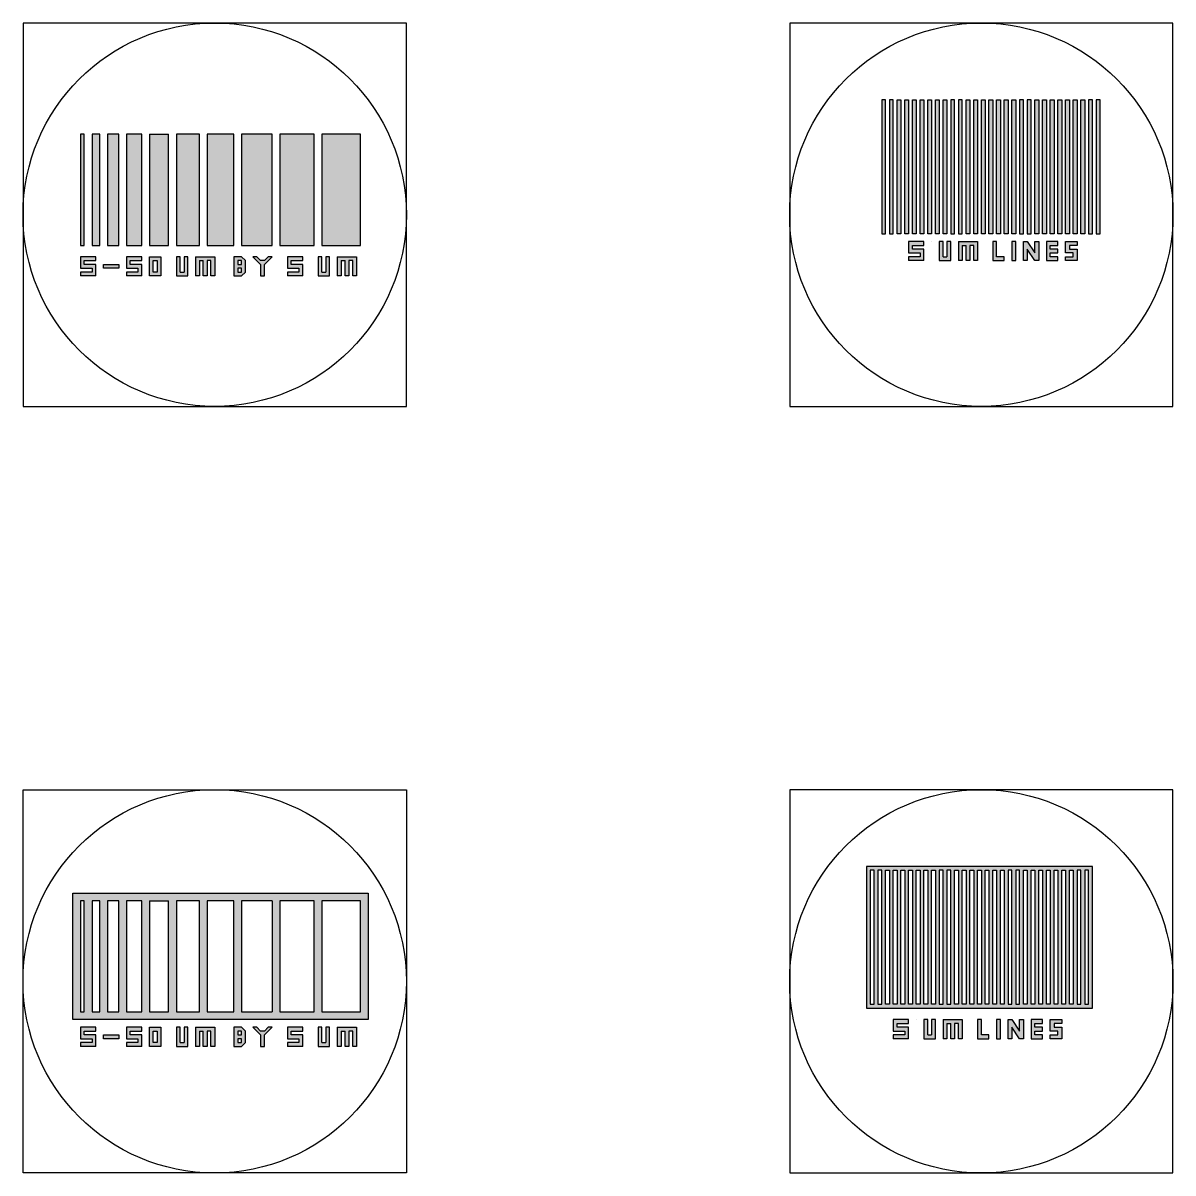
# Model space of a CAD drawing. Extents: x 0 to 4500, y 0 to 3500.
# Drawn here: x 0 to 1500, y 0 to 1500 of the extents above; entities that cross this region are included whole.
import ezdxf

# ---------------------------------------------------------------- set-up
doc = ezdxf.new("R2010")
doc.units = 13
doc.layers.get('0').update_dxf_attribs({"linetype": 'CONTINUOUS'})
doc.layers.add('Box outlines', color=7, linetype='CONTINUOUS', lineweight=0)
doc.layers.add('Filled mask', color=4, linetype='CONTINUOUS', lineweight=0)

msp = doc.modelspace()

# ---------------------------------------------------------------- hatches: boundary and pattern name
at = {"layer": 'Filled mask', "linetype": 'CONTINUOUS'}
h = msp.add_hatch(color=256, dxfattribs=at)
edge = h.paths.add_edge_path()
edge.add_line((1120, 1400), (1120, 1225))
edge.add_line((1120, 1225), (1125, 1225))
edge.add_line((1125, 1225), (1125, 1400))
edge.add_line((1125, 1400), (1120, 1400))
edge.add_line((1130, 1400), (1130, 1225))
edge.add_line((1130, 1225), (1135, 1225))
edge.add_line((1135, 1225), (1135, 1400))
edge.add_line((1135, 1400), (1130, 1400))
edge.add_line((1140, 1400), (1145, 1400))
edge.add_line((1145, 1400), (1145, 1225))
edge.add_line((1145, 1225), (1140, 1225))
edge.add_line((1140, 1225), (1140, 1400))
edge.add_line((1150, 1400), (1155, 1400))
edge.add_line((1155, 1400), (1155, 1225))
edge.add_line((1155, 1225), (1150, 1225))
edge.add_line((1150, 1225), (1150, 1400))
edge.add_line((1160, 1400), (1165, 1400))
edge.add_line((1165, 1400), (1165, 1225))
edge.add_line((1165, 1225), (1160, 1225))
edge.add_line((1160, 1225), (1160, 1400))
edge.add_line((1170, 1400), (1175, 1400))
edge.add_line((1175, 1400), (1175, 1225))
edge.add_line((1175, 1225), (1170, 1225))
edge.add_line((1170, 1225), (1170, 1400))
edge.add_line((1180, 1400), (1185, 1400))
edge.add_line((1185, 1400), (1185, 1225))
edge.add_line((1185, 1225), (1180, 1225))
edge.add_line((1180, 1225), (1180, 1400))
edge.add_line((1190, 1400), (1195, 1400))
edge.add_line((1195, 1400), (1195, 1225))
edge.add_line((1195, 1225), (1190, 1225))
edge.add_line((1190, 1225), (1190, 1400))
edge.add_line((1200, 1400), (1205, 1400))
edge.add_line((1205, 1400), (1205, 1225))
edge.add_line((1205, 1225), (1200, 1225))
edge.add_line((1200, 1225), (1200, 1400))
edge.add_line((1210, 1400), (1210, 1225))
edge.add_line((1210, 1225), (1215, 1225))
edge.add_line((1215, 1225), (1215, 1400))
edge.add_line((1215, 1400), (1210, 1400))
edge.add_line((1220, 1400), (1220, 1225))
edge.add_line((1220, 1225), (1225, 1225))
edge.add_line((1225, 1225), (1225, 1400))
edge.add_line((1225, 1400), (1220, 1400))
edge.add_line((1230, 1400), (1235, 1400))
edge.add_line((1235, 1400), (1235, 1225))
edge.add_line((1235, 1225), (1230, 1225))
edge.add_line((1230, 1225), (1230, 1400))
edge.add_line((1240, 1400), (1245, 1400))
edge.add_line((1245, 1400), (1245, 1225))
edge.add_line((1245, 1225), (1240, 1225))
edge.add_line((1240, 1225), (1240, 1400))
edge.add_line((1250, 1400), (1255, 1400))
edge.add_line((1255, 1400), (1255, 1225))
edge.add_line((1255, 1225), (1250, 1225))
edge.add_line((1250, 1225), (1250, 1400))
edge.add_line((1260, 1400), (1265, 1400))
edge.add_line((1265, 1400), (1265, 1225))
edge.add_line((1265, 1225), (1260, 1225))
edge.add_line((1260, 1225), (1260, 1400))
edge.add_line((1270, 1400), (1275, 1400))
edge.add_line((1275, 1400), (1275, 1225))
edge.add_line((1275, 1225), (1270, 1225))
edge.add_line((1270, 1225), (1270, 1400))
edge.add_line((1280, 1400), (1285, 1400))
edge.add_line((1285, 1400), (1285, 1225))
edge.add_line((1285, 1225), (1280, 1225))
edge.add_line((1280, 1225), (1280, 1400))
edge.add_line((1290, 1400), (1295, 1400))
edge.add_line((1295, 1400), (1295, 1225))
edge.add_line((1295, 1225), (1290, 1225))
edge.add_line((1290, 1225), (1290, 1400))
edge.add_line((1300, 1400), (1300, 1225))
edge.add_line((1300, 1225), (1305, 1225))
edge.add_line((1305, 1225), (1305, 1400))
edge.add_line((1305, 1400), (1300, 1400))
edge.add_line((1310, 1400), (1310, 1225))
edge.add_line((1310, 1225), (1315, 1225))
edge.add_line((1315, 1225), (1315, 1400))
edge.add_line((1315, 1400), (1310, 1400))
edge.add_line((1320, 1400), (1325, 1400))
edge.add_line((1325, 1400), (1325, 1225))
edge.add_line((1325, 1225), (1320, 1225))
edge.add_line((1320, 1225), (1320, 1400))
edge.add_line((1330, 1400), (1335, 1400))
edge.add_line((1335, 1400), (1335, 1225))
edge.add_line((1335, 1225), (1330, 1225))
edge.add_line((1330, 1225), (1330, 1400))
edge.add_line((1340, 1400), (1345, 1400))
edge.add_line((1345, 1400), (1345, 1225))
edge.add_line((1345, 1225), (1340, 1225))
edge.add_line((1340, 1225), (1340, 1400))
edge.add_line((1350, 1400), (1355, 1400))
edge.add_line((1355, 1400), (1355, 1225))
edge.add_line((1355, 1225), (1350, 1225))
edge.add_line((1350, 1225), (1350, 1400))
edge.add_line((1360, 1400), (1365, 1400))
edge.add_line((1365, 1400), (1365, 1225))
edge.add_line((1365, 1225), (1360, 1225))
edge.add_line((1360, 1225), (1360, 1400))
edge.add_line((1370, 1400), (1375, 1400))
edge.add_line((1375, 1400), (1375, 1225))
edge.add_line((1375, 1225), (1370, 1225))
edge.add_line((1370, 1225), (1370, 1400))
edge.add_line((1380, 1400), (1385, 1400))
edge.add_line((1385, 1400), (1385, 1225))
edge.add_line((1385, 1225), (1380, 1225))
edge.add_line((1380, 1225), (1380, 1400))
edge.add_line((1390, 1400), (1390, 1225))
edge.add_line((1390, 1225), (1395, 1225))
edge.add_line((1395, 1225), (1395, 1400))
edge.add_line((1395, 1400), (1390, 1400))
edge.add_line((1400, 1400), (1400, 1225))
edge.add_line((1400, 1225), (1405, 1225))
edge.add_line((1405, 1225), (1405, 1400))
edge.add_line((1405, 1400), (1400, 1400))
h = msp.add_hatch(color=256, dxfattribs=at)
edge = h.paths.add_edge_path()
edge.add_line((75, 1210), (80, 1210))
edge.add_line((80, 1210), (80, 1355))
edge.add_line((80, 1355), (75, 1355))
edge.add_line((75, 1355), (75, 1210))
edge.add_line((90, 1210), (100, 1210))
edge.add_line((100, 1210), (100, 1355))
edge.add_line((100, 1355), (90, 1355))
edge.add_line((90, 1355), (90, 1210))
edge.add_line((110, 1210), (125, 1210))
edge.add_line((125, 1210), (125, 1355))
edge.add_line((125, 1355), (110, 1355))
edge.add_line((110, 1355), (110, 1210))
edge.add_line((135, 1210), (155, 1210))
edge.add_line((155, 1210), (155, 1355))
edge.add_line((155, 1355), (135, 1355))
edge.add_line((135, 1355), (135, 1210))
edge.add_line((165, 1210), (190, 1210))
edge.add_line((190, 1210), (190, 1355))
edge.add_line((190, 1355), (165, 1355))
edge.add_line((165, 1355), (165, 1210))
edge.add_line((200, 1210), (230, 1210))
edge.add_line((230, 1210), (230, 1355))
edge.add_line((230, 1355), (200, 1355))
edge.add_line((200, 1355), (200, 1210))
edge.add_line((240, 1210), (275, 1210))
edge.add_line((275, 1210), (275, 1355))
edge.add_line((275, 1355), (240, 1355))
edge.add_line((240, 1355), (240, 1210))
edge.add_line((285, 1210), (325, 1210))
edge.add_line((325, 1210), (325, 1355))
edge.add_line((325, 1355), (285, 1355))
edge.add_line((285, 1355), (285, 1210))
edge.add_line((335, 1210), (380, 1210))
edge.add_line((380, 1210), (380, 1355))
edge.add_line((380, 1355), (335, 1355))
edge.add_line((335, 1355), (335, 1210))
edge.add_line((390, 1210), (440, 1210))
edge.add_line((440, 1210), (440, 1355))
edge.add_line((440, 1355), (390, 1355))
edge.add_line((390, 1355), (390, 1210))
at = {"layer": 'Filled mask'}
h = msp.add_hatch(color=256, dxfattribs=at)
edge = h.paths.add_edge_path()
edge.add_line((1175, 1190), (1155, 1190))
edge.add_line((1155, 1190), (1155, 1195))
edge.add_line((1155, 1195), (1170, 1195))
edge.add_line((1170, 1195), (1170, 1200))
edge.add_line((1170, 1200), (1155, 1200))
edge.add_line((1155, 1200), (1155, 1215))
edge.add_line((1155, 1215), (1175, 1215))
edge.add_line((1175, 1215), (1175, 1210))
edge.add_line((1175, 1210), (1160, 1210))
edge.add_line((1160, 1210), (1160, 1205))
edge.add_line((1160, 1205), (1175, 1205))
edge.add_line((1175, 1205), (1175, 1190))
edge.add_line((1185, 1215), (1185, 1215))
edge.add_line((1195, 1215), (1195, 1215))
edge.add_line((1195, 1215), (1200, 1215))
edge.add_line((1200, 1215), (1200, 1195))
edge.add_line((1200, 1195), (1205, 1195))
edge.add_line((1205, 1195), (1205, 1215))
edge.add_line((1205, 1215), (1210, 1215))
edge.add_line((1210, 1215), (1210, 1190))
edge.add_line((1210, 1190), (1195, 1190))
edge.add_line((1195, 1190), (1195, 1215))
edge.add_line((1265, 1215), (1265, 1190))
edge.add_line((1265, 1190), (1280, 1190))
edge.add_line((1280, 1190), (1280, 1195))
edge.add_line((1280, 1195), (1270, 1195))
edge.add_line((1270, 1195), (1270, 1215))
edge.add_line((1270, 1215), (1265, 1215))
edge.add_line((1290, 1215), (1290, 1190))
edge.add_line((1290, 1190), (1295, 1190))
edge.add_line((1295, 1190), (1295, 1215))
edge.add_line((1295, 1215), (1290, 1215))
edge.add_line((1305, 1190), (1305, 1215))
edge.add_line((1305, 1215), (1310, 1215))
edge.add_line((1310, 1215), (1320, 1200))
edge.add_line((1320, 1200), (1320, 1215))
edge.add_line((1320, 1215), (1325, 1215))
edge.add_line((1325, 1215), (1325, 1190))
edge.add_line((1325, 1190), (1320, 1190))
edge.add_line((1320, 1190), (1310, 1205))
edge.add_line((1310, 1205), (1310, 1190))
edge.add_line((1310, 1190), (1305, 1190))
edge.add_line((1335, 1215), (1335, 1190))
edge.add_line((1335, 1190), (1350, 1190))
edge.add_line((1350, 1190), (1350, 1195))
edge.add_line((1350, 1195), (1340, 1195))
edge.add_line((1340, 1195), (1340, 1200))
edge.add_line((1340, 1200), (1350, 1200))
edge.add_line((1350, 1200), (1350, 1205))
edge.add_line((1350, 1205), (1340, 1205))
edge.add_line((1340, 1205), (1340, 1210))
edge.add_line((1340, 1210), (1350, 1210))
edge.add_line((1350, 1210), (1350, 1215))
edge.add_line((1350, 1215), (1335, 1215))
edge.add_line((1360, 1215), (1375, 1215))
edge.add_line((1375, 1215), (1375, 1210))
edge.add_line((1375, 1210), (1365, 1210))
edge.add_line((1365, 1210), (1365, 1205))
edge.add_line((1365, 1205), (1375, 1205))
edge.add_line((1375, 1205), (1375, 1190))
edge.add_line((1375, 1190), (1360, 1190))
edge.add_line((1360, 1190), (1360, 1195))
edge.add_line((1360, 1195), (1370, 1195))
edge.add_line((1370, 1195), (1370, 1200))
edge.add_line((1370, 1200), (1360, 1200))
edge.add_line((1360, 1200), (1360, 1215))
edge.add_line((1220, 1215), (1220, 1190))
edge.add_line((1220, 1190), (1225, 1190))
edge.add_line((1225, 1190), (1225, 1210))
edge.add_line((1225, 1210), (1230, 1210))
edge.add_line((1230, 1210), (1230, 1190))
edge.add_line((1230, 1190), (1235, 1190))
edge.add_line((1235, 1190), (1235, 1210))
edge.add_line((1235, 1210), (1240, 1210))
edge.add_line((1240, 1210), (1240, 1190))
edge.add_line((1240, 1190), (1245, 1190))
edge.add_line((1245, 1190), (1245, 1215))
edge.add_line((1245, 1215), (1220, 1215))
h = msp.add_hatch(color=256, dxfattribs=at)
edge = h.paths.add_edge_path()
edge.add_line((95, 1170), (75, 1170))
edge.add_line((75, 1170), (75, 1175))
edge.add_line((75, 1175), (90, 1175))
edge.add_line((90, 1175), (90, 1180))
edge.add_line((90, 1180), (75, 1180))
edge.add_line((75, 1180), (75, 1195))
edge.add_line((75, 1195), (95, 1195))
edge.add_line((95, 1195), (95, 1190))
edge.add_line((95, 1190), (80, 1190))
edge.add_line((80, 1190), (80, 1185))
edge.add_line((80, 1185), (95, 1185))
edge.add_line((95, 1185), (95, 1170))
edge.add_line((105, 1185), (125, 1185))
edge.add_line((125, 1185), (125, 1180))
edge.add_line((125, 1180), (105, 1180))
edge.add_line((105, 1180), (105, 1185))
edge.add_line((155, 1170), (135, 1170))
edge.add_line((135, 1170), (135, 1175))
edge.add_line((135, 1175), (150, 1175))
edge.add_line((150, 1175), (150, 1180))
edge.add_line((150, 1180), (135, 1180))
edge.add_line((135, 1180), (135, 1195))
edge.add_line((135, 1195), (155, 1195))
edge.add_line((155, 1195), (155, 1190))
edge.add_line((155, 1190), (140, 1190))
edge.add_line((140, 1190), (140, 1185))
edge.add_line((140, 1185), (155, 1185))
edge.add_line((155, 1185), (155, 1170))
edge.add_line((165, 1195), (180, 1195))
edge.add_line((180, 1195), (180, 1170))
edge.add_line((180, 1170), (165, 1170))
edge.add_line((165, 1170), (165, 1195))
edge.add_line((170, 1190), (175, 1190))
edge.add_line((175, 1190), (175, 1175))
edge.add_line((175, 1175), (170, 1175))
edge.add_line((170, 1175), (170, 1190))
edge.add_line((200, 1195), (200, 1195))
edge.add_line((200, 1195), (205, 1195))
edge.add_line((205, 1195), (205, 1175))
edge.add_line((205, 1175), (210, 1175))
edge.add_line((210, 1175), (210, 1195))
edge.add_line((210, 1195), (215, 1195))
edge.add_line((215, 1195), (215, 1170))
edge.add_line((215, 1170), (200, 1170))
edge.add_line((200, 1170), (200, 1195))
edge.add_line((225, 1195), (225, 1170))
edge.add_line((225, 1170), (230, 1170))
edge.add_line((230, 1170), (230, 1190))
edge.add_line((230, 1190), (235, 1190))
edge.add_line((235, 1190), (235, 1170))
edge.add_line((235, 1170), (240, 1170))
edge.add_line((240, 1170), (240, 1190))
edge.add_line((240, 1190), (245, 1190))
edge.add_line((245, 1190), (245, 1170))
edge.add_line((245, 1170), (250, 1170))
edge.add_line((250, 1170), (250, 1195))
edge.add_line((250, 1195), (225, 1195))
edge.add_line((275, 1195), (275, 1170))
edge.add_line((275, 1170), (285, 1170))
edge.add_line((285, 1170), (290, 1175))
edge.add_line((290, 1175), (290, 1190))
edge.add_line((290, 1190), (285, 1195))
edge.add_line((285, 1195), (275, 1195))
edge.add_line((280, 1190), (280, 1185))
edge.add_line((280, 1185), (285, 1185))
edge.add_line((285, 1185), (285, 1190))
edge.add_line((285, 1190), (280, 1190))
edge.add_line((280, 1180), (280, 1175))
edge.add_line((280, 1175), (285, 1175))
edge.add_line((285, 1175), (285, 1180))
edge.add_line((285, 1180), (280, 1180))
edge.add_line((300, 1195), (310, 1185))
edge.add_line((310, 1185), (310, 1170))
edge.add_line((310, 1170), (315, 1170))
edge.add_line((315, 1170), (315, 1185))
edge.add_line((315, 1185), (325, 1195))
edge.add_line((325, 1195), (320, 1195))
edge.add_line((320, 1195), (315, 1190))
edge.add_line((315, 1190), (310, 1190))
edge.add_line((310, 1190), (305, 1195))
edge.add_line((305, 1195), (300, 1195))
edge.add_line((365, 1170), (345, 1170))
edge.add_line((345, 1170), (345, 1175))
edge.add_line((345, 1175), (360, 1175))
edge.add_line((360, 1175), (360, 1180))
edge.add_line((360, 1180), (345, 1180))
edge.add_line((345, 1180), (345, 1195))
edge.add_line((345, 1195), (365, 1195))
edge.add_line((365, 1195), (365, 1190))
edge.add_line((365, 1190), (350, 1190))
edge.add_line((350, 1190), (350, 1185))
edge.add_line((350, 1185), (365, 1185))
edge.add_line((365, 1185), (365, 1170))
edge.add_line((385, 1195), (385, 1195))
edge.add_line((385, 1195), (390, 1195))
edge.add_line((390, 1195), (390, 1175))
edge.add_line((390, 1175), (395, 1175))
edge.add_line((395, 1175), (395, 1195))
edge.add_line((395, 1195), (400, 1195))
edge.add_line((400, 1195), (400, 1170))
edge.add_line((400, 1170), (385, 1170))
edge.add_line((385, 1170), (385, 1195))
edge.add_line((410, 1195), (410, 1170))
edge.add_line((410, 1170), (415, 1170))
edge.add_line((415, 1170), (415, 1190))
edge.add_line((415, 1190), (420, 1190))
edge.add_line((420, 1190), (420, 1170))
edge.add_line((420, 1170), (425, 1170))
edge.add_line((425, 1170), (425, 1190))
edge.add_line((425, 1190), (430, 1190))
edge.add_line((430, 1190), (430, 1170))
edge.add_line((430, 1170), (435, 1170))
edge.add_line((435, 1170), (435, 1195))
edge.add_line((435, 1195), (410, 1195))
edge.add_line((95, 165), (75, 165))
edge.add_line((75, 165), (75, 170))
edge.add_line((75, 170), (90, 170))
edge.add_line((90, 170), (90, 175))
edge.add_line((90, 175), (75, 175))
edge.add_line((75, 175), (75, 190))
edge.add_line((75, 190), (95, 190))
edge.add_line((95, 190), (95, 185))
edge.add_line((95, 185), (80, 185))
edge.add_line((80, 185), (80, 180))
edge.add_line((80, 180), (95, 180))
edge.add_line((95, 180), (95, 165))
edge.add_line((105, 180), (125, 180))
edge.add_line((125, 180), (125, 175))
edge.add_line((125, 175), (105, 175))
edge.add_line((105, 175), (105, 180))
edge.add_line((155, 165), (135, 165))
edge.add_line((135, 165), (135, 170))
edge.add_line((135, 170), (150, 170))
edge.add_line((150, 170), (150, 175))
edge.add_line((150, 175), (135, 175))
edge.add_line((135, 175), (135, 190))
edge.add_line((135, 190), (155, 190))
edge.add_line((155, 190), (155, 185))
edge.add_line((155, 185), (140, 185))
edge.add_line((140, 185), (140, 180))
edge.add_line((140, 180), (155, 180))
edge.add_line((155, 180), (155, 165))
edge.add_line((165, 190), (180, 190))
edge.add_line((180, 190), (180, 165))
edge.add_line((180, 165), (165, 165))
edge.add_line((165, 165), (165, 190))
edge.add_line((170, 185), (175, 185))
edge.add_line((175, 185), (175, 170))
edge.add_line((175, 170), (170, 170))
edge.add_line((170, 170), (170, 185))
edge.add_line((200, 190), (200, 190))
edge.add_line((200, 190), (205, 190))
edge.add_line((205, 190), (205, 170))
edge.add_line((205, 170), (210, 170))
edge.add_line((210, 170), (210, 190))
edge.add_line((210, 190), (215, 190))
edge.add_line((215, 190), (215, 165))
edge.add_line((215, 165), (200, 165))
edge.add_line((200, 165), (200, 190))
edge.add_line((225, 190), (225, 165))
edge.add_line((225, 165), (230, 165))
edge.add_line((230, 165), (230, 185))
edge.add_line((230, 185), (235, 185))
edge.add_line((235, 185), (235, 165))
edge.add_line((235, 165), (240, 165))
edge.add_line((240, 165), (240, 185))
edge.add_line((240, 185), (245, 185))
edge.add_line((245, 185), (245, 165))
edge.add_line((245, 165), (250, 165))
edge.add_line((250, 165), (250, 190))
edge.add_line((250, 190), (225, 190))
edge.add_line((275, 190), (275, 165))
edge.add_line((275, 165), (285, 165))
edge.add_line((285, 165), (290, 170))
edge.add_line((290, 170), (290, 185))
edge.add_line((290, 185), (285, 190))
edge.add_line((285, 190), (275, 190))
edge.add_line((280, 185), (280, 180))
edge.add_line((280, 180), (285, 180))
edge.add_line((285, 180), (285, 185))
edge.add_line((285, 185), (280, 185))
edge.add_line((280, 175), (280, 170))
edge.add_line((280, 170), (285, 170))
edge.add_line((285, 170), (285, 175))
edge.add_line((285, 175), (280, 175))
edge.add_line((300, 190), (310, 180))
edge.add_line((310, 180), (310, 165))
edge.add_line((310, 165), (315, 165))
edge.add_line((315, 165), (315, 180))
edge.add_line((315, 180), (325, 190))
edge.add_line((325, 190), (320, 190))
edge.add_line((320, 190), (315, 185))
edge.add_line((315, 185), (310, 185))
edge.add_line((310, 185), (305, 190))
edge.add_line((305, 190), (300, 190))
edge.add_line((365, 165), (345, 165))
edge.add_line((345, 165), (345, 170))
edge.add_line((345, 170), (360, 170))
edge.add_line((360, 170), (360, 175))
edge.add_line((360, 175), (345, 175))
edge.add_line((345, 175), (345, 190))
edge.add_line((345, 190), (365, 190))
edge.add_line((365, 190), (365, 185))
edge.add_line((365, 185), (350, 185))
edge.add_line((350, 185), (350, 180))
edge.add_line((350, 180), (365, 180))
edge.add_line((365, 180), (365, 165))
edge.add_line((385, 190), (385, 190))
edge.add_line((385, 190), (390, 190))
edge.add_line((390, 190), (390, 170))
edge.add_line((390, 170), (395, 170))
edge.add_line((395, 170), (395, 190))
edge.add_line((395, 190), (400, 190))
edge.add_line((400, 190), (400, 165))
edge.add_line((400, 165), (385, 165))
edge.add_line((385, 165), (385, 190))
edge.add_line((410, 190), (410, 165))
edge.add_line((410, 165), (415, 165))
edge.add_line((415, 165), (415, 185))
edge.add_line((415, 185), (420, 185))
edge.add_line((420, 185), (420, 165))
edge.add_line((420, 165), (425, 165))
edge.add_line((425, 165), (425, 185))
edge.add_line((425, 185), (430, 185))
edge.add_line((430, 185), (430, 165))
edge.add_line((430, 165), (435, 165))
edge.add_line((435, 165), (435, 190))
edge.add_line((435, 190), (410, 190))
at = {"layer": 'Filled mask', "linetype": 'CONTINUOUS'}
h = msp.add_hatch(color=256, dxfattribs=at)
edge = h.paths.add_edge_path()
edge.add_line((1100, 400), (1100, 215))
edge.add_line((1100, 215), (1395, 215))
edge.add_line((1395, 215), (1395, 400))
edge.add_line((1395, 400), (1100, 400))
edge.add_line((1105, 395), (1105, 220))
edge.add_line((1105, 220), (1110, 220))
edge.add_line((1110, 220), (1110, 395))
edge.add_line((1110, 395), (1105, 395))
edge.add_line((1115, 395), (1115, 220))
edge.add_line((1115, 220), (1120, 220))
edge.add_line((1120, 220), (1120, 395))
edge.add_line((1120, 395), (1115, 395))
edge.add_line((1125, 395), (1130, 395))
edge.add_line((1130, 395), (1130, 220))
edge.add_line((1130, 220), (1125, 220))
edge.add_line((1125, 220), (1125, 395))
edge.add_line((1135, 395), (1140, 395))
edge.add_line((1140, 395), (1140, 220))
edge.add_line((1140, 220), (1135, 220))
edge.add_line((1135, 220), (1135, 395))
edge.add_line((1145, 395), (1150, 395))
edge.add_line((1150, 395), (1150, 220))
edge.add_line((1150, 220), (1145, 220))
edge.add_line((1145, 220), (1145, 395))
edge.add_line((1155, 395), (1160, 395))
edge.add_line((1160, 395), (1160, 220))
edge.add_line((1160, 220), (1155, 220))
edge.add_line((1155, 220), (1155, 395))
edge.add_line((1165, 395), (1170, 395))
edge.add_line((1170, 395), (1170, 220))
edge.add_line((1170, 220), (1165, 220))
edge.add_line((1165, 220), (1165, 395))
edge.add_line((1175, 395), (1180, 395))
edge.add_line((1180, 395), (1180, 220))
edge.add_line((1180, 220), (1175, 220))
edge.add_line((1175, 220), (1175, 395))
edge.add_line((1185, 395), (1190, 395))
edge.add_line((1190, 395), (1190, 220))
edge.add_line((1190, 220), (1185, 220))
edge.add_line((1185, 220), (1185, 395))
edge.add_line((1195, 395), (1195, 220))
edge.add_line((1195, 220), (1200, 220))
edge.add_line((1200, 220), (1200, 395))
edge.add_line((1200, 395), (1195, 395))
edge.add_line((1205, 395), (1205, 220))
edge.add_line((1205, 220), (1210, 220))
edge.add_line((1210, 220), (1210, 395))
edge.add_line((1210, 395), (1205, 395))
edge.add_line((1215, 395), (1220, 395))
edge.add_line((1220, 395), (1220, 220))
edge.add_line((1220, 220), (1215, 220))
edge.add_line((1215, 220), (1215, 395))
edge.add_line((1225, 395), (1230, 395))
edge.add_line((1230, 395), (1230, 220))
edge.add_line((1230, 220), (1225, 220))
edge.add_line((1225, 220), (1225, 395))
edge.add_line((1235, 395), (1240, 395))
edge.add_line((1240, 395), (1240, 220))
edge.add_line((1240, 220), (1235, 220))
edge.add_line((1235, 220), (1235, 395))
edge.add_line((1245, 395), (1250, 395))
edge.add_line((1250, 395), (1250, 220))
edge.add_line((1250, 220), (1245, 220))
edge.add_line((1245, 220), (1245, 395))
edge.add_line((1255, 395), (1260, 395))
edge.add_line((1260, 395), (1260, 220))
edge.add_line((1260, 220), (1255, 220))
edge.add_line((1255, 220), (1255, 395))
edge.add_line((1265, 395), (1270, 395))
edge.add_line((1270, 395), (1270, 220))
edge.add_line((1270, 220), (1265, 220))
edge.add_line((1265, 220), (1265, 395))
edge.add_line((1275, 395), (1280, 395))
edge.add_line((1280, 395), (1280, 220))
edge.add_line((1280, 220), (1275, 220))
edge.add_line((1275, 220), (1275, 395))
edge.add_line((1285, 395), (1285, 220))
edge.add_line((1285, 220), (1290, 220))
edge.add_line((1290, 220), (1290, 395))
edge.add_line((1290, 395), (1285, 395))
edge.add_line((1295, 395), (1295, 220))
edge.add_line((1295, 220), (1300, 220))
edge.add_line((1300, 220), (1300, 395))
edge.add_line((1300, 395), (1295, 395))
edge.add_line((1305, 395), (1310, 395))
edge.add_line((1310, 395), (1310, 220))
edge.add_line((1310, 220), (1305, 220))
edge.add_line((1305, 220), (1305, 395))
edge.add_line((1315, 395), (1320, 395))
edge.add_line((1320, 395), (1320, 220))
edge.add_line((1320, 220), (1315, 220))
edge.add_line((1315, 220), (1315, 395))
edge.add_line((1325, 395), (1330, 395))
edge.add_line((1330, 395), (1330, 220))
edge.add_line((1330, 220), (1325, 220))
edge.add_line((1325, 220), (1325, 395))
edge.add_line((1335, 395), (1340, 395))
edge.add_line((1340, 395), (1340, 220))
edge.add_line((1340, 220), (1335, 220))
edge.add_line((1335, 220), (1335, 395))
edge.add_line((1345, 395), (1350, 395))
edge.add_line((1350, 395), (1350, 220))
edge.add_line((1350, 220), (1345, 220))
edge.add_line((1345, 220), (1345, 395))
edge.add_line((1355, 395), (1360, 395))
edge.add_line((1360, 395), (1360, 220))
edge.add_line((1360, 220), (1355, 220))
edge.add_line((1355, 220), (1355, 395))
edge.add_line((1365, 395), (1370, 395))
edge.add_line((1370, 395), (1370, 220))
edge.add_line((1370, 220), (1365, 220))
edge.add_line((1365, 220), (1365, 395))
edge.add_line((1375, 395), (1375, 220))
edge.add_line((1375, 220), (1380, 220))
edge.add_line((1380, 220), (1380, 395))
edge.add_line((1380, 395), (1375, 395))
edge.add_line((1385, 395), (1385, 220))
edge.add_line((1385, 220), (1390, 220))
edge.add_line((1390, 220), (1390, 395))
edge.add_line((1390, 395), (1385, 395))
h = msp.add_hatch(color=256, dxfattribs=at)
edge = h.paths.add_edge_path()
edge.add_line((75, 210), (80, 210))
edge.add_line((80, 210), (80, 355))
edge.add_line((80, 355), (75, 355))
edge.add_line((75, 355), (75, 210))
edge.add_line((90, 210), (100, 210))
edge.add_line((100, 210), (100, 355))
edge.add_line((100, 355), (90, 355))
edge.add_line((90, 355), (90, 210))
edge.add_line((110, 210), (125, 210))
edge.add_line((125, 210), (125, 355))
edge.add_line((125, 355), (110, 355))
edge.add_line((110, 355), (110, 210))
edge.add_line((135, 210), (155, 210))
edge.add_line((155, 210), (155, 355))
edge.add_line((155, 355), (135, 355))
edge.add_line((135, 355), (135, 210))
edge.add_line((65, 200), (65, 365))
edge.add_line((65, 365), (450, 365))
edge.add_line((450, 365), (450, 200))
edge.add_line((450, 200), (65, 200))
edge.add_line((165, 210), (190, 210))
edge.add_line((190, 210), (190, 355))
edge.add_line((190, 355), (165, 355))
edge.add_line((165, 355), (165, 210))
edge.add_line((200, 210), (230, 210))
edge.add_line((230, 210), (230, 355))
edge.add_line((230, 355), (200, 355))
edge.add_line((200, 355), (200, 210))
edge.add_line((240, 210), (275, 210))
edge.add_line((275, 210), (275, 355))
edge.add_line((275, 355), (240, 355))
edge.add_line((240, 355), (240, 210))
edge.add_line((285, 210), (325, 210))
edge.add_line((325, 210), (325, 355))
edge.add_line((325, 355), (285, 355))
edge.add_line((285, 355), (285, 210))
edge.add_line((335, 210), (380, 210))
edge.add_line((380, 210), (380, 355))
edge.add_line((380, 355), (335, 355))
edge.add_line((335, 355), (335, 210))
edge.add_line((390, 210), (440, 210))
edge.add_line((440, 210), (440, 355))
edge.add_line((440, 355), (390, 355))
edge.add_line((390, 355), (390, 210))
at = {"layer": 'Filled mask'}
h = msp.add_hatch(color=256, dxfattribs=at)
edge = h.paths.add_edge_path()
edge.add_line((1155, 175), (1135, 175))
edge.add_line((1135, 175), (1135, 180))
edge.add_line((1135, 180), (1150, 180))
edge.add_line((1150, 180), (1150, 185))
edge.add_line((1150, 185), (1135, 185))
edge.add_line((1135, 185), (1135, 200))
edge.add_line((1135, 200), (1155, 200))
edge.add_line((1155, 200), (1155, 195))
edge.add_line((1155, 195), (1140, 195))
edge.add_line((1140, 195), (1140, 190))
edge.add_line((1140, 190), (1155, 190))
edge.add_line((1155, 190), (1155, 175))
edge.add_line((1165, 200), (1165, 200))
edge.add_line((1175, 200), (1175, 200))
edge.add_line((1175, 200), (1180, 200))
edge.add_line((1180, 200), (1180, 180))
edge.add_line((1180, 180), (1185, 180))
edge.add_line((1185, 180), (1185, 200))
edge.add_line((1185, 200), (1190, 200))
edge.add_line((1190, 200), (1190, 175))
edge.add_line((1190, 175), (1175, 175))
edge.add_line((1175, 175), (1175, 200))
edge.add_line((1245, 200), (1245, 175))
edge.add_line((1245, 175), (1260, 175))
edge.add_line((1260, 175), (1260, 180))
edge.add_line((1260, 180), (1250, 180))
edge.add_line((1250, 180), (1250, 200))
edge.add_line((1250, 200), (1245, 200))
edge.add_line((1270, 200), (1270, 175))
edge.add_line((1270, 175), (1275, 175))
edge.add_line((1275, 175), (1275, 200))
edge.add_line((1275, 200), (1270, 200))
edge.add_line((1285, 175), (1285, 200))
edge.add_line((1285, 200), (1290, 200))
edge.add_line((1290, 200), (1300, 185))
edge.add_line((1300, 185), (1300, 200))
edge.add_line((1300, 200), (1305, 200))
edge.add_line((1305, 200), (1305, 175))
edge.add_line((1305, 175), (1300, 175))
edge.add_line((1300, 175), (1290, 190))
edge.add_line((1290, 190), (1290, 175))
edge.add_line((1290, 175), (1285, 175))
edge.add_line((1315, 200), (1315, 175))
edge.add_line((1315, 175), (1330, 175))
edge.add_line((1330, 175), (1330, 180))
edge.add_line((1330, 180), (1320, 180))
edge.add_line((1320, 180), (1320, 185))
edge.add_line((1320, 185), (1330, 185))
edge.add_line((1330, 185), (1330, 190))
edge.add_line((1330, 190), (1320, 190))
edge.add_line((1320, 190), (1320, 195))
edge.add_line((1320, 195), (1330, 195))
edge.add_line((1330, 195), (1330, 200))
edge.add_line((1330, 200), (1315, 200))
edge.add_line((1340, 200), (1355, 200))
edge.add_line((1355, 200), (1355, 195))
edge.add_line((1355, 195), (1345, 195))
edge.add_line((1345, 195), (1345, 190))
edge.add_line((1345, 190), (1355, 190))
edge.add_line((1355, 190), (1355, 175))
edge.add_line((1355, 175), (1340, 175))
edge.add_line((1340, 175), (1340, 180))
edge.add_line((1340, 180), (1350, 180))
edge.add_line((1350, 180), (1350, 185))
edge.add_line((1350, 185), (1340, 185))
edge.add_line((1340, 185), (1340, 200))
edge.add_line((1200, 200), (1200, 175))
edge.add_line((1200, 175), (1205, 175))
edge.add_line((1205, 175), (1205, 195))
edge.add_line((1205, 195), (1210, 195))
edge.add_line((1210, 195), (1210, 175))
edge.add_line((1210, 175), (1215, 175))
edge.add_line((1215, 175), (1215, 195))
edge.add_line((1215, 195), (1220, 195))
edge.add_line((1220, 195), (1220, 175))
edge.add_line((1220, 175), (1225, 175))
edge.add_line((1225, 175), (1225, 200))
edge.add_line((1225, 200), (1200, 200))

# ---------------------------------------------------------------- linework, layer by layer
at = {"linetype": 'CONTINUOUS'}
for p, q in [((0, 1500), (0, 1000)), ((500, 1500), (0, 1500)), ((500, 1000), (500, 1500)), ((1000, 1500), (1000, 1000)), ((1500, 1500), (1000, 1500)), ((1500, 1000), (1500, 1500)), ((1120, 1400), (1120, 1225)), ((1125, 1400), (1120, 1400)), ((1125, 1225), (1125, 1400)), ((1130, 1400), (1130, 1225)), ((1135, 1400), (1130, 1400)), ((1135, 1225), (1135, 1400)), ((1140, 1400), (1145, 1400)), ((1140, 1225), (1140, 1400)), ((1145, 1400), (1145, 1225)), ((1150, 1400), (1155, 1400)), ((1150, 1225), (1150, 1400)), ((1155, 1400), (1155, 1225)), ((1160, 1400), (1165, 1400)), ((1160, 1225), (1160, 1400)), ((1165, 1400), (1165, 1225)), ((1170, 1400), (1175, 1400)), ((1170, 1225), (1170, 1400)), ((1175, 1400), (1175, 1225)), ((1180, 1400), (1185, 1400)), ((1180, 1225), (1180, 1400)), ((1185, 1400), (1185, 1225)), ((1190, 1400), (1195, 1400)), ((1190, 1225), (1190, 1400)), ((1195, 1400), (1195, 1225)), ((1200, 1400), (1205, 1400)), ((1200, 1225), (1200, 1400)), ((1205, 1400), (1205, 1225)), ((1210, 1400), (1210, 1225)), ((1215, 1400), (1210, 1400)), ((1215, 1225), (1215, 1400)), ((1220, 1400), (1220, 1225)), ((1225, 1400), (1220, 1400)), ((1225, 1225), (1225, 1400)), ((1230, 1400), (1235, 1400)), ((1230, 1225), (1230, 1400)), ((1235, 1400), (1235, 1225)), ((1240, 1400), (1245, 1400)), ((1240, 1225), (1240, 1400)), ((1245, 1400), (1245, 1225)), ((1250, 1400), (1255, 1400)), ((1250, 1225), (1250, 1400)), ((1255, 1400), (1255, 1225)), ((1260, 1400), (1265, 1400)), ((1260, 1225), (1260, 1400)), ((1265, 1400), (1265, 1225)), ((1270, 1400), (1275, 1400)), ((1270, 1225), (1270, 1400)), ((1275, 1400), (1275, 1225)), ((1280, 1400), (1285, 1400)), ((1280, 1225), (1280, 1400)), ((1285, 1400), (1285, 1225)), ((1290, 1400), (1295, 1400)), ((1290, 1225), (1290, 1400)), ((1295, 1400), (1295, 1225)), ((1300, 1400), (1300, 1225)), ((1305, 1400), (1300, 1400)), ((1305, 1225), (1305, 1400)), ((1310, 1400), (1310, 1225)), ((1315, 1400), (1310, 1400)), ((1315, 1225), (1315, 1400)), ((1320, 1400), (1325, 1400)), ((1320, 1225), (1320, 1400)), ((1325, 1400), (1325, 1225)), ((1330, 1400), (1335, 1400)), ((1330, 1225), (1330, 1400)), ((1335, 1400), (1335, 1225)), ((1340, 1400), (1345, 1400)), ((1340, 1225), (1340, 1400)), ((1345, 1400), (1345, 1225)), ((1350, 1400), (1355, 1400)), ((1350, 1225), (1350, 1400)), ((1355, 1400), (1355, 1225)), ((1360, 1400), (1365, 1400)), ((1360, 1225), (1360, 1400)), ((1365, 1400), (1365, 1225)), ((1370, 1400), (1375, 1400)), ((1370, 1225), (1370, 1400)), ((1375, 1400), (1375, 1225)), ((1380, 1400), (1385, 1400)), ((1380, 1225), (1380, 1400)), ((1385, 1400), (1385, 1225)), ((1390, 1400), (1390, 1225)), ((1395, 1400), (1390, 1400)), ((1395, 1225), (1395, 1400)), ((1400, 1400), (1400, 1225)), ((1405, 1400), (1400, 1400)), ((1405, 1225), (1405, 1400)), ((1120, 1225), (1125, 1225)), ((1130, 1225), (1135, 1225)), ((1145, 1225), (1140, 1225)), ((1155, 1225), (1150, 1225)), ((1165, 1225), (1160, 1225)), ((1175, 1225), (1170, 1225)), ((1185, 1225), (1180, 1225)), ((1195, 1225), (1190, 1225)), ((1205, 1225), (1200, 1225)), ((1210, 1225), (1215, 1225)), ((1220, 1225), (1225, 1225)), ((1235, 1225), (1230, 1225)), ((1245, 1225), (1240, 1225)), ((1255, 1225), (1250, 1225)), ((1265, 1225), (1260, 1225)), ((1275, 1225), (1270, 1225)), ((1285, 1225), (1280, 1225)), ((1295, 1225), (1290, 1225)), ((1300, 1225), (1305, 1225)), ((1310, 1225), (1315, 1225)), ((1325, 1225), (1320, 1225)), ((1335, 1225), (1330, 1225)), ((1345, 1225), (1340, 1225)), ((1355, 1225), (1350, 1225)), ((1365, 1225), (1360, 1225)), ((1375, 1225), (1370, 1225)), ((1385, 1225), (1380, 1225)), ((1390, 1225), (1395, 1225)), ((1400, 1225), (1405, 1225)), ((0, 1000), (500, 1000)), ((1000, 1000), (1500, 1000)), ((1100, 400), (1100, 215)), ((1395, 400), (1100, 400)), ((1105, 395), (1105, 220)), ((1110, 395), (1105, 395)), ((1110, 220), (1110, 395)), ((1115, 395), (1115, 220)), ((1120, 395), (1115, 395)), ((1120, 220), (1120, 395)), ((1125, 395), (1130, 395)), ((1125, 220), (1125, 395)), ((1130, 395), (1130, 220)), ((1135, 395), (1140, 395)), ((1135, 220), (1135, 395)), ((1140, 395), (1140, 220)), ((1145, 395), (1150, 395)), ((1145, 220), (1145, 395)), ((1150, 395), (1150, 220)), ((1155, 395), (1160, 395)), ((1155, 220), (1155, 395)), ((1160, 395), (1160, 220)), ((1165, 395), (1170, 395)), ((1165, 220), (1165, 395)), ((1170, 395), (1170, 220)), ((1175, 395), (1180, 395)), ((1175, 220), (1175, 395)), ((1180, 395), (1180, 220)), ((1185, 395), (1190, 395)), ((1185, 220), (1185, 395)), ((1190, 395), (1190, 220)), ((1195, 395), (1195, 220)), ((1200, 395), (1195, 395)), ((1200, 220), (1200, 395)), ((1205, 395), (1205, 220)), ((1210, 395), (1205, 395)), ((1210, 220), (1210, 395)), ((1215, 395), (1220, 395)), ((1215, 220), (1215, 395)), ((1220, 395), (1220, 220)), ((1225, 395), (1230, 395)), ((1225, 220), (1225, 395)), ((1230, 395), (1230, 220)), ((1235, 395), (1240, 395)), ((1235, 220), (1235, 395)), ((1240, 395), (1240, 220)), ((1245, 395), (1250, 395)), ((1245, 220), (1245, 395)), ((1250, 395), (1250, 220)), ((1255, 395), (1260, 395)), ((1255, 220), (1255, 395)), ((1260, 395), (1260, 220)), ((1265, 395), (1270, 395)), ((1265, 220), (1265, 395)), ((1270, 395), (1270, 220)), ((1275, 395), (1280, 395)), ((1275, 220), (1275, 395)), ((1280, 395), (1280, 220)), ((1285, 395), (1285, 220)), ((1290, 395), (1285, 395)), ((1290, 220), (1290, 395)), ((1295, 395), (1295, 220)), ((1300, 395), (1295, 395)), ((1300, 220), (1300, 395)), ((1305, 395), (1310, 395)), ((1305, 220), (1305, 395)), ((1310, 395), (1310, 220)), ((1315, 395), (1320, 395)), ((1315, 220), (1315, 395)), ((1320, 395), (1320, 220)), ((1325, 395), (1330, 395)), ((1325, 220), (1325, 395)), ((1330, 395), (1330, 220)), ((1335, 395), (1340, 395)), ((1335, 220), (1335, 395)), ((1340, 395), (1340, 220)), ((1345, 395), (1350, 395)), ((1345, 220), (1345, 395)), ((1350, 395), (1350, 220)), ((1355, 395), (1360, 395)), ((1355, 220), (1355, 395)), ((1360, 395), (1360, 220)), ((1365, 395), (1370, 395)), ((1365, 220), (1365, 395)), ((1370, 395), (1370, 220)), ((1375, 395), (1375, 220)), ((1380, 395), (1375, 395)), ((1380, 220), (1380, 395)), ((1385, 395), (1385, 220)), ((1390, 395), (1385, 395)), ((1390, 220), (1390, 395)), ((1395, 215), (1395, 400)), ((65, 200), (65, 365)), ((65, 365), (450, 365)), ((450, 365), (450, 200)), ((325, 355), (325, 210)), ((1100, 215), (1395, 215)), ((1105, 220), (1110, 220)), ((1115, 220), (1120, 220)), ((1130, 220), (1125, 220)), ((1140, 220), (1135, 220)), ((1150, 220), (1145, 220)), ((1160, 220), (1155, 220)), ((1170, 220), (1165, 220)), ((1180, 220), (1175, 220)), ((1190, 220), (1185, 220)), ((1195, 220), (1200, 220)), ((1205, 220), (1210, 220)), ((1220, 220), (1215, 220)), ((1230, 220), (1225, 220)), ((1240, 220), (1235, 220)), ((1250, 220), (1245, 220)), ((1260, 220), (1255, 220)), ((1270, 220), (1265, 220)), ((1280, 220), (1275, 220)), ((1285, 220), (1290, 220)), ((1295, 220), (1300, 220)), ((1310, 220), (1305, 220)), ((1320, 220), (1315, 220)), ((1330, 220), (1325, 220)), ((1340, 220), (1335, 220)), ((1350, 220), (1345, 220)), ((1360, 220), (1355, 220)), ((1370, 220), (1365, 220)), ((1375, 220), (1380, 220)), ((1385, 220), (1390, 220)), ((450, 200), (65, 200))]:
    msp.add_line(p, q, dxfattribs=at)
for p, q in [((80, 1355), (75, 1355)), ((75, 1355), (75, 1210)), ((80, 1210), (80, 1355)), ((100, 1355), (90, 1355)), ((90, 1355), (90, 1210)), ((100, 1210), (100, 1355)), ((125, 1355), (110, 1355)), ((110, 1355), (110, 1210)), ((125, 1210), (125, 1355)), ((155, 1355), (135, 1355)), ((135, 1355), (135, 1210)), ((155, 1210), (155, 1355)), ((165, 1355), (190, 1355)), ((165, 1355), (165, 1210)), ((190, 1210), (190, 1355)), ((230, 1355), (200, 1355)), ((200, 1355), (200, 1210)), ((230, 1210), (230, 1355)), ((275, 1355), (240, 1355)), ((240, 1355), (240, 1210)), ((275, 1210), (275, 1355)), ((325, 1355), (285, 1355)), ((285, 1355), (285, 1210)), ((325, 1210), (325, 1355)), ((380, 1355), (335, 1355)), ((335, 1355), (335, 1210)), ((380, 1210), (380, 1355)), ((440, 1355), (390, 1355)), ((390, 1355), (390, 1210)), ((440, 1210), (440, 1355)), ((1175, 1215), (1155, 1215)), ((1155, 1215), (1155, 1200)), ((1175, 1210), (1175, 1215)), ((1185, 1215), (1185, 1215)), ((1195, 1215), (1195, 1215)), ((1200, 1215), (1195, 1215)), ((1195, 1215), (1195, 1190)), ((1200, 1195), (1200, 1215)), ((1210, 1215), (1205, 1215)), ((1205, 1215), (1205, 1195)), ((1210, 1190), (1210, 1215)), ((1220, 1215), (1220, 1190)), ((1220, 1215), (1245, 1215)), ((1245, 1215), (1245, 1190)), ((1265, 1215), (1265, 1190)), ((1270, 1215), (1265, 1215)), ((1270, 1195), (1270, 1215)), ((1290, 1215), (1290, 1190)), ((1295, 1215), (1290, 1215)), ((1295, 1190), (1295, 1215)), ((1305, 1190), (1305, 1215)), ((1305, 1215), (1310, 1215)), ((1310, 1215), (1320, 1200)), ((1320, 1215), (1325, 1215)), ((1320, 1200), (1320, 1215)), ((1325, 1215), (1325, 1190)), ((1335, 1215), (1335, 1190)), ((1350, 1215), (1335, 1215)), ((1350, 1210), (1350, 1215)), ((1360, 1215), (1375, 1215)), ((1360, 1200), (1360, 1215)), ((1375, 1215), (1375, 1210)), ((75, 1210), (80, 1210)), ((90, 1210), (100, 1210)), ((110, 1210), (125, 1210)), ((135, 1210), (155, 1210)), ((165, 1210), (190, 1210)), ((200, 1210), (230, 1210)), ((240, 1210), (275, 1210)), ((285, 1210), (325, 1210)), ((335, 1210), (380, 1210)), ((390, 1210), (440, 1210)), ((1155, 1200), (1170, 1200)), ((1160, 1205), (1160, 1210)), ((1160, 1210), (1175, 1210)), ((1175, 1205), (1160, 1205)), ((1170, 1200), (1170, 1195)), ((1175, 1190), (1175, 1205)), ((1225, 1210), (1225, 1190)), ((1225, 1210), (1230, 1210)), ((1230, 1190), (1230, 1210)), ((1235, 1210), (1235, 1190)), ((1240, 1210), (1235, 1210)), ((1240, 1190), (1240, 1210)), ((1320, 1190), (1310, 1205)), ((1310, 1205), (1310, 1190)), ((1340, 1205), (1340, 1210)), ((1340, 1210), (1350, 1210)), ((1350, 1205), (1340, 1205)), ((1340, 1195), (1340, 1200)), ((1340, 1200), (1350, 1200)), ((1350, 1200), (1350, 1205)), ((1370, 1200), (1360, 1200)), ((1375, 1210), (1365, 1210)), ((1365, 1210), (1365, 1205)), ((1365, 1205), (1375, 1205)), ((1370, 1195), (1370, 1200)), ((1375, 1205), (1375, 1190)), ((95, 1195), (75, 1195)), ((75, 1195), (75, 1180)), ((80, 1185), (80, 1190)), ((80, 1190), (95, 1190)), ((95, 1185), (80, 1185)), ((95, 1190), (95, 1195)), ((95, 1170), (95, 1185)), ((105, 1185), (125, 1185)), ((105, 1180), (105, 1185)), ((125, 1185), (125, 1180)), ((155, 1195), (135, 1195)), ((135, 1195), (135, 1180)), ((140, 1185), (140, 1190)), ((140, 1190), (155, 1190)), ((155, 1185), (140, 1185)), ((155, 1190), (155, 1195)), ((155, 1170), (155, 1185)), ((165, 1195), (180, 1195)), ((165, 1170), (165, 1195)), ((170, 1190), (175, 1190)), ((170, 1175), (170, 1190)), ((175, 1190), (175, 1175)), ((180, 1195), (180, 1170)), ((200, 1195), (200, 1195)), ((205, 1195), (200, 1195)), ((200, 1195), (200, 1170)), ((205, 1175), (205, 1195)), ((215, 1195), (210, 1195)), ((210, 1195), (210, 1175)), ((215, 1170), (215, 1195)), ((225, 1195), (225, 1170)), ((225, 1195), (250, 1195)), ((230, 1190), (230, 1170)), ((230, 1190), (235, 1190)), ((235, 1170), (235, 1190)), ((240, 1190), (240, 1170)), ((245, 1190), (240, 1190)), ((245, 1170), (245, 1190)), ((250, 1195), (250, 1170)), ((275, 1195), (275, 1170)), ((285, 1195), (275, 1195)), ((280, 1190), (280, 1185)), ((285, 1190), (280, 1190)), ((280, 1185), (285, 1185)), ((290, 1190), (285, 1195)), ((285, 1185), (285, 1190)), ((290, 1175), (290, 1190)), ((300, 1195), (310, 1185)), ((305, 1195), (300, 1195)), ((310, 1190), (305, 1195)), ((315, 1190), (310, 1190)), ((310, 1185), (310, 1170)), ((315, 1185), (325, 1195)), ((320, 1195), (315, 1190)), ((315, 1170), (315, 1185)), ((325, 1195), (320, 1195)), ((365, 1195), (345, 1195)), ((345, 1195), (345, 1180)), ((350, 1185), (350, 1190)), ((350, 1190), (365, 1190)), ((365, 1185), (350, 1185)), ((365, 1190), (365, 1195)), ((365, 1170), (365, 1185)), ((385, 1195), (385, 1195)), ((390, 1195), (385, 1195)), ((385, 1195), (385, 1170)), ((390, 1175), (390, 1195)), ((400, 1195), (395, 1195)), ((395, 1195), (395, 1175)), ((400, 1170), (400, 1195)), ((410, 1195), (410, 1170)), ((410, 1195), (435, 1195)), ((415, 1190), (415, 1170)), ((415, 1190), (420, 1190)), ((420, 1170), (420, 1190)), ((425, 1190), (425, 1170)), ((430, 1190), (425, 1190)), ((430, 1170), (430, 1190)), ((435, 1195), (435, 1170)), ((1170, 1195), (1155, 1195)), ((1155, 1195), (1155, 1190)), ((1175, 1190), (1155, 1190)), ((1195, 1190), (1210, 1190)), ((1200, 1195), (1205, 1195)), ((1225, 1190), (1220, 1190)), ((1235, 1190), (1230, 1190)), ((1245, 1190), (1240, 1190)), ((1265, 1190), (1280, 1190)), ((1280, 1195), (1270, 1195)), ((1280, 1190), (1280, 1195)), ((1290, 1190), (1295, 1190)), ((1310, 1190), (1305, 1190)), ((1325, 1190), (1320, 1190)), ((1335, 1190), (1350, 1190)), ((1350, 1195), (1340, 1195)), ((1350, 1190), (1350, 1195)), ((1360, 1190), (1360, 1195)), ((1360, 1195), (1370, 1195)), ((1375, 1190), (1360, 1190)), ((75, 1180), (90, 1180)), ((90, 1175), (75, 1175)), ((75, 1175), (75, 1170)), ((95, 1170), (75, 1170)), ((90, 1180), (90, 1175)), ((125, 1180), (105, 1180)), ((135, 1180), (150, 1180)), ((150, 1175), (135, 1175)), ((135, 1175), (135, 1170)), ((155, 1170), (135, 1170)), ((150, 1180), (150, 1175)), ((180, 1170), (165, 1170)), ((175, 1175), (170, 1175)), ((200, 1170), (215, 1170)), ((205, 1175), (210, 1175)), ((230, 1170), (225, 1170)), ((240, 1170), (235, 1170)), ((250, 1170), (245, 1170)), ((275, 1170), (285, 1170)), ((280, 1180), (280, 1175)), ((285, 1180), (280, 1180)), ((280, 1175), (285, 1175)), ((285, 1175), (285, 1180)), ((285, 1170), (290, 1175)), ((310, 1170), (315, 1170)), ((345, 1180), (360, 1180)), ((360, 1175), (345, 1175)), ((345, 1175), (345, 1170)), ((365, 1170), (345, 1170)), ((360, 1180), (360, 1175)), ((385, 1170), (400, 1170)), ((390, 1175), (395, 1175)), ((415, 1170), (410, 1170)), ((425, 1170), (420, 1170)), ((435, 1170), (430, 1170)), ((0, 500), (500, 500)), ((0, 0), (0, 500)), ((500, 500), (500, 0)), ((1000, 500), (1000, 0)), ((1500, 500), (1000, 500)), ((1500, 0), (1500, 500)), ((80, 355), (75, 355)), ((75, 355), (75, 210)), ((80, 210), (80, 355)), ((100, 355), (90, 355)), ((90, 355), (90, 210)), ((100, 210), (100, 355)), ((125, 355), (110, 355)), ((110, 355), (110, 210)), ((125, 210), (125, 355)), ((155, 355), (135, 355)), ((135, 355), (135, 210)), ((155, 210), (155, 355)), ((165, 355), (190, 355)), ((165, 355), (165, 210)), ((190, 210), (190, 355)), ((230, 355), (200, 355)), ((200, 355), (200, 210)), ((230, 210), (230, 355)), ((275, 355), (240, 355)), ((240, 355), (240, 210)), ((275, 210), (275, 355)), ((325, 355), (285, 355)), ((285, 355), (285, 210)), ((380, 355), (335, 355)), ((335, 355), (335, 210)), ((380, 210), (380, 355)), ((440, 355), (390, 355)), ((390, 355), (390, 210)), ((440, 210), (440, 355)), ((75, 210), (80, 210)), ((90, 210), (100, 210)), ((110, 210), (125, 210)), ((135, 210), (155, 210)), ((165, 210), (190, 210)), ((200, 210), (230, 210)), ((240, 210), (275, 210)), ((285, 210), (325, 210)), ((335, 210), (380, 210)), ((390, 210), (440, 210)), ((1155, 200), (1135, 200)), ((1135, 200), (1135, 185)), ((1140, 190), (1140, 195)), ((1140, 195), (1155, 195)), ((1155, 195), (1155, 200)), ((1165, 200), (1165, 200)), ((1175, 200), (1175, 200)), ((1180, 200), (1175, 200)), ((1175, 200), (1175, 175)), ((1180, 180), (1180, 200)), ((1190, 200), (1185, 200)), ((1185, 200), (1185, 180)), ((1190, 175), (1190, 200)), ((1200, 200), (1200, 175)), ((1200, 200), (1225, 200)), ((1205, 195), (1205, 175)), ((1205, 195), (1210, 195)), ((1210, 175), (1210, 195)), ((1215, 195), (1215, 175)), ((1220, 195), (1215, 195)), ((1220, 175), (1220, 195)), ((1225, 200), (1225, 175)), ((1245, 200), (1245, 175)), ((1250, 200), (1245, 200)), ((1250, 180), (1250, 200)), ((1270, 200), (1270, 175)), ((1275, 200), (1270, 200)), ((1275, 175), (1275, 200)), ((1285, 175), (1285, 200)), ((1285, 200), (1290, 200)), ((1290, 200), (1300, 185)), ((1300, 200), (1305, 200)), ((1300, 185), (1300, 200)), ((1305, 200), (1305, 175)), ((1315, 200), (1315, 175)), ((1330, 200), (1315, 200)), ((1320, 190), (1320, 195)), ((1320, 195), (1330, 195)), ((1330, 195), (1330, 200)), ((1340, 200), (1355, 200)), ((1340, 185), (1340, 200)), ((1355, 195), (1345, 195)), ((1345, 195), (1345, 190)), ((1355, 200), (1355, 195)), ((95, 190), (75, 190)), ((75, 190), (75, 175)), ((80, 180), (80, 185)), ((80, 185), (95, 185)), ((95, 180), (80, 180)), ((95, 185), (95, 190)), ((95, 165), (95, 180)), ((105, 180), (125, 180)), ((105, 175), (105, 180)), ((125, 180), (125, 175)), ((155, 190), (135, 190)), ((135, 190), (135, 175)), ((140, 180), (140, 185)), ((140, 185), (155, 185)), ((155, 180), (140, 180)), ((155, 185), (155, 190)), ((155, 165), (155, 180)), ((165, 190), (180, 190)), ((165, 165), (165, 190)), ((170, 185), (175, 185)), ((170, 170), (170, 185)), ((175, 185), (175, 170)), ((180, 190), (180, 165)), ((200, 190), (200, 190)), ((205, 190), (200, 190)), ((200, 190), (200, 165)), ((205, 170), (205, 190)), ((215, 190), (210, 190)), ((210, 190), (210, 170)), ((215, 165), (215, 190)), ((225, 190), (225, 165)), ((225, 190), (250, 190)), ((230, 185), (230, 165)), ((230, 185), (235, 185)), ((235, 165), (235, 185)), ((240, 185), (240, 165)), ((245, 185), (240, 185)), ((245, 165), (245, 185)), ((250, 190), (250, 165)), ((275, 190), (275, 165)), ((285, 190), (275, 190)), ((280, 185), (280, 180)), ((285, 185), (280, 185)), ((280, 180), (285, 180)), ((290, 185), (285, 190)), ((285, 180), (285, 185)), ((290, 170), (290, 185)), ((300, 190), (310, 180)), ((305, 190), (300, 190)), ((310, 185), (305, 190)), ((315, 185), (310, 185)), ((310, 180), (310, 165)), ((315, 180), (325, 190)), ((320, 190), (315, 185)), ((315, 165), (315, 180)), ((325, 190), (320, 190)), ((365, 190), (345, 190)), ((345, 190), (345, 175)), ((350, 180), (350, 185)), ((350, 185), (365, 185)), ((365, 180), (350, 180)), ((365, 185), (365, 190)), ((365, 165), (365, 180)), ((385, 190), (385, 190)), ((390, 190), (385, 190)), ((385, 190), (385, 165)), ((390, 170), (390, 190)), ((400, 190), (395, 190)), ((395, 190), (395, 170)), ((400, 165), (400, 190)), ((410, 190), (410, 165)), ((410, 190), (435, 190)), ((415, 185), (415, 165)), ((415, 185), (420, 185)), ((420, 165), (420, 185)), ((425, 185), (425, 165)), ((430, 185), (425, 185)), ((430, 165), (430, 185)), ((435, 190), (435, 165)), ((1135, 185), (1150, 185)), ((1150, 180), (1135, 180)), ((1135, 180), (1135, 175)), ((1155, 190), (1140, 190)), ((1150, 185), (1150, 180)), ((1155, 175), (1155, 190)), ((1180, 180), (1185, 180)), ((1260, 180), (1250, 180)), ((1260, 175), (1260, 180)), ((1300, 175), (1290, 190)), ((1290, 190), (1290, 175)), ((1330, 190), (1320, 190)), ((1320, 180), (1320, 185)), ((1320, 185), (1330, 185)), ((1330, 180), (1320, 180)), ((1330, 185), (1330, 190)), ((1330, 175), (1330, 180)), ((1350, 185), (1340, 185)), ((1340, 175), (1340, 180)), ((1340, 180), (1350, 180)), ((1345, 190), (1355, 190)), ((1350, 180), (1350, 185)), ((1355, 190), (1355, 175)), ((75, 175), (90, 175)), ((90, 170), (75, 170)), ((75, 170), (75, 165)), ((95, 165), (75, 165)), ((90, 175), (90, 170)), ((125, 175), (105, 175)), ((135, 175), (150, 175)), ((150, 170), (135, 170)), ((135, 170), (135, 165)), ((155, 165), (135, 165)), ((150, 175), (150, 170)), ((180, 165), (165, 165)), ((175, 170), (170, 170)), ((200, 165), (215, 165)), ((205, 170), (210, 170)), ((230, 165), (225, 165)), ((240, 165), (235, 165)), ((250, 165), (245, 165)), ((275, 165), (285, 165)), ((280, 175), (280, 170)), ((285, 175), (280, 175)), ((280, 170), (285, 170)), ((285, 170), (285, 175)), ((285, 165), (290, 170)), ((310, 165), (315, 165)), ((345, 175), (360, 175)), ((360, 170), (345, 170)), ((345, 170), (345, 165)), ((365, 165), (345, 165)), ((360, 175), (360, 170)), ((385, 165), (400, 165)), ((390, 170), (395, 170)), ((415, 165), (410, 165)), ((425, 165), (420, 165)), ((435, 165), (430, 165)), ((1155, 175), (1135, 175)), ((1175, 175), (1190, 175)), ((1205, 175), (1200, 175)), ((1215, 175), (1210, 175)), ((1225, 175), (1220, 175)), ((1245, 175), (1260, 175)), ((1270, 175), (1275, 175)), ((1290, 175), (1285, 175)), ((1305, 175), (1300, 175)), ((1315, 175), (1330, 175)), ((1355, 175), (1340, 175)), ((500, 0), (0, 0)), ((1000, 0), (1500, 0))]:
    msp.add_line(p, q)
for centre in [(250, 1250), (1250, 1250), (1250, 250)]:
    msp.add_circle(centre, 250, dxfattribs=at)
msp.add_circle((250, 250), 250)
at = {"layer": 'Box outlines', "linetype": 'CONTINUOUS'}
for p, q in [((0, 1500), (500, 1500)), ((0, 1000), (0, 1500)), ((500, 1500), (500, 1000)), ((1000, 1500), (1500, 1500)), ((1000, 1000), (1000, 1500)), ((1500, 1500), (1500, 1000)), ((500, 1000), (0, 1000)), ((1500, 1000), (1000, 1000)), ((500, 500), (0, 500)), ((0, 500), (0, 0)), ((500, 0), (500, 500)), ((1500, 500), (1000, 500)), ((1000, 500), (1000, 0)), ((1500, 0), (1500, 500)), ((0, 0), (500, 0)), ((1000, 0), (1500, 0))]:
    msp.add_line(p, q, dxfattribs=at)

doc.saveas('drawing.dxf')
